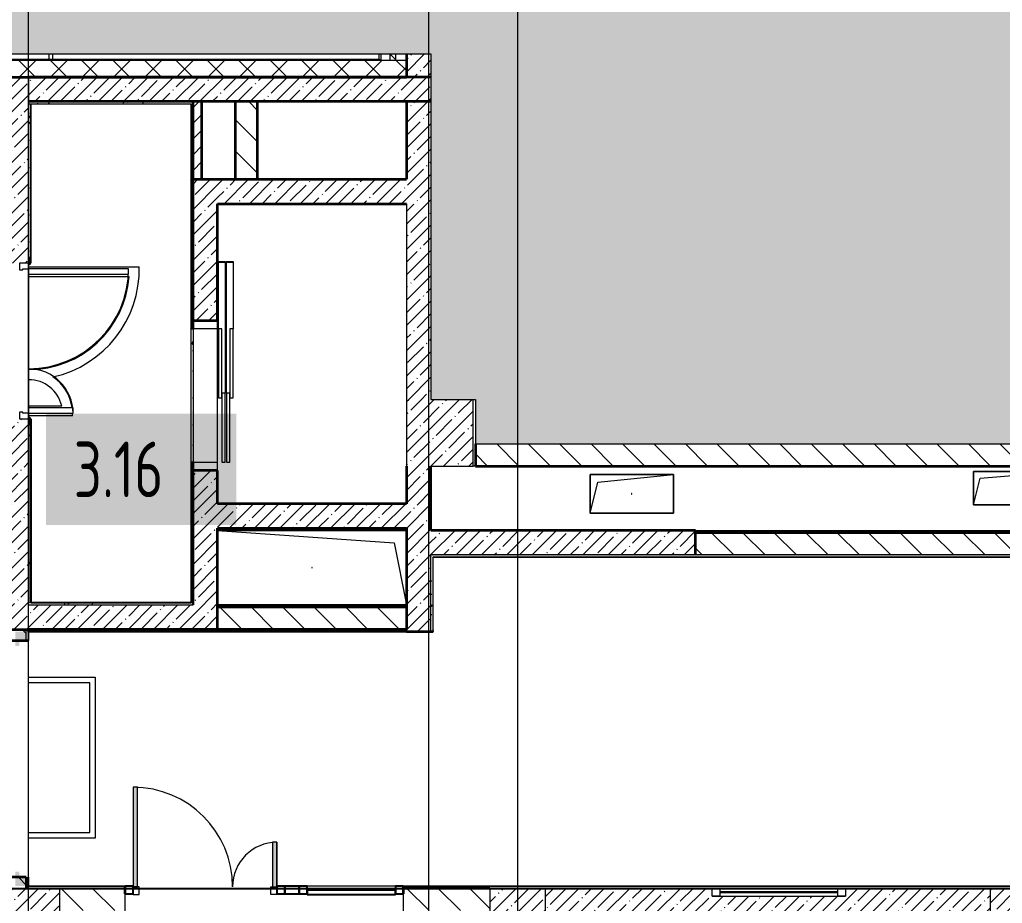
# Model space of a CAD drawing. Header units: millimetres. Extents: x 3914 to 443608, y -156176 to 78197.
# Drawn here: x 354100 to 362940, y -138212 to -130260 of the extents above; entities that cross this region are included whole.
import ezdxf

# ---------------------------------------------------------------- set-up
doc = ezdxf.new("R2010")
doc.units = ezdxf.units.MM
doc.layers.add('A-AREA-PATT-3', color=7, linetype='Continuous', lineweight=5, true_color=0xe6fae8, transparency=1)
for name, color, linetype, lineweight in [('A-DETL-2', 7, 'Continuous', 5), ('A-DETL-GENF', 7, 'Continuous', 9), ('A-DOOR-1', 7, 'Continuous', 5), ('A-FLOR', 7, 'Continuous', 9), ('A-FLOR-PATT-1', 7, 'Continuous', 5), ('A-GENM', 7, 'Continuous', 9), ('A-GLAZ', 7, 'Continuous', 9), ('A-GLAZ-1', 7, 'Continuous', 5), ('A-GLAZ-CURT', 7, 'Continuous', 9), ('A-GLAZ-CURT-2', 7, 'Continuous', 25), ('A-GLAZ-CWMG', 7, 'Continuous', 9), ('A-GLAZ-CWMG-1', 7, 'Continuous', 25), ('A-WALL', 7, 'Continuous', 5), ('A-WALL-1', 7, 'Continuous', 35), ('I-WALL', 7, 'Continuous', 5), ('S-COLS', 7, 'Continuous', 9), ('S-COLS-1', 7, 'Continuous', 5), ('Оси', 7, 'Continuous', 9)]:
    doc.layers.add(name, color=color, linetype=linetype, lineweight=lineweight)
for name, color, linetype, lineweight, true_color in [('A-DETL-GENF-3', 7, 'Continuous', 9, 0x696a6b), ('A-DOOR-FRAM-1', 7, 'Continuous', 5, 0xc0c0c0), ('A-WALL-FNSH-1', 9, 'Continuous', 5, 0x808080)]:
    doc.layers.add(name, color=color, linetype=linetype, lineweight=lineweight, true_color=true_color)
doc.styles.add('СПДС', font='ГОСТ тип А.ttf', dxfattribs={"width": 0.9})
pattern_1 = [(45, (315419.7, -145976.68), (-141.4214, 141.4214), []), (135, (315419.7, -145976.68), (-141.4214, -141.4214), [])]
pattern_2 = [(135, (315419.7, -145976.68), (-141.42136, -141.42136), [])]
pattern_3 = [(45, (315419.7, -145976.68), (-114.04925, 114.04925), []), (45, (315533.75, -145976.68), (-114.04925, 114.04925), [201.612, -40.322, 6.706, -33.617])]
pattern_4 = [(0, (315419.7, -145976.68), (243.84, 60.96), [20.117, -162.763, 20.117, -162.763, -975.36]), (0, (315419.7, -145976.68), (243.84, 60.96), [-365.76, 20.117, -345.643, 20.117, -162.763, -426.72]), (0, (315419.7, -145976.68), (243.84, 60.96), [-914.4, 20.117, -101.803, 20.117, -284.683]), (120, (315511.14, -145946.2), (-174.71291, 180.691634), [20.117, -162.763, 20.117, -162.763, -975.36]), (120, (315511.14, -145946.2), (-174.71291, 180.691634), [-365.76, 20.117, -345.643, 20.117, -162.763, -426.72]), (120, (315511.14, -145946.2), (-174.71291, 180.691634), [-914.4, 20.117, -101.803, 20.117, -284.683]), (240, (315541.62, -145824.28), (-69.12709, -241.651634), [20.117, -162.763, 20.117, -162.763, -975.36]), (240, (315541.62, -145824.28), (-69.12709, -241.651634), [-365.76, 20.117, -345.643, 20.117, -162.763, -426.72]), (240, (315541.62, -145824.28), (-69.12709, -241.651634), [-914.4, 20.117, -101.803, 20.117, -284.683])]

# ---------------------------------------------------------------- blocks, each defined once
blk = doc.blocks.new('BSC_Колонна _Прямоугольная - 500х500-23286270-Объем проектирования 3 этажа')
at = {"layer": 'S-COLS-1'}
h = blk.add_hatch(dxfattribs=at)
h.set_pattern_fill('FP_4', color=256, style=0, pattern_type=2)
h.set_pattern_definition([(45, (-38790, -7650), (-114.04925, 114.04925), []), (45, (-38675.95, -7650), (-114.04925, 114.04925), [201.613, -40.323, 6.706, -33.617])])
h.paths.add_polyline_path([(-30, -250), (250, -249.1), (250, 250), (-250, 250), (-250, -250), (-43.7, -250)])
for p, q in [((250, 250), (-250, 250)), ((-250, 250), (-250, -250)), ((250, -250), (250, 250)), ((-250, -250), (250, -250))]:
    blk.add_line(p, q, dxfattribs=at)
blk = doc.blocks.new('BSC_Колонна _Прямоугольная - 500х500-V512-Объем проектирования 3 этажа')
at = {"layer": 'S-COLS-1'}
h = blk.add_hatch(dxfattribs=at)
h.set_pattern_fill('FP_5', color=256, style=0, pattern_type=2)
h.set_pattern_definition([(45, (-43160, -7650), (-114.04925, 114.04925), []), (45, (-43045.95, -7650), (-114.04925, 114.04925), [201.613, -40.323, 6.706, -33.617])])
h.paths.add_polyline_path([(-250, -250), (250, -250), (250, 250), (-250, 250)])
for p, q in [((250, 250), (-250, 250)), ((-250, 250), (-250, -250)), ((250, -250), (250, 250)), ((-250, -250), (250, -250))]:
    blk.add_line(p, q, dxfattribs=at)
blk = doc.blocks.new('BSC_Колонна _Прямоугольная - 500х500-V513-Объем проектирования 3 этажа')
at = {"layer": 'S-COLS-1'}
h = blk.add_hatch(dxfattribs=at)
h.set_pattern_fill('FP_6', color=256, style=0, pattern_type=2)
h.set_pattern_definition([(45, (-47660, -7650), (-114.04925, 114.04925), []), (45, (-47545.95, -7650), (-114.04925, 114.04925), [201.613, -40.323, 6.706, -33.617])])
h.paths.add_polyline_path([(-30, -250), (250, -250), (250, 250), (-250, 250), (-250, -250), (-167.5, -250)])
for p, q in [((250, 250), (-250, 250)), ((-250, 250), (-250, -250)), ((250, -250), (250, 250)), ((-250, -250), (250, -250))]:
    blk.add_line(p, q, dxfattribs=at)
blk = doc.blocks.new('Gfhfgtnyfz rhsirf 1 - Gfhfgtnyfz rhsirf 3-21026214-Объем проектирования 3 этажа')
at = {"layer": 'A-GENM'}
for p, q in [((38057.1, 15407.3), (38057.1, 15358)), ((38089.6, 15407.3), (38089.6, 15358)), ((38527.8, 15358), (38527.8, 15407.3)), ((38966.2, 15358), (38966.2, 15407.3)), ((38998.7, 15358), (38998.7, 15407.3))]:
    blk.add_line(p, q, dxfattribs=at)
blk = doc.blocks.new('GM_Отверстие прямоугольное _в плите_ - Отверстие-21989121-Объем проектирования 3 этажа')
at = {"layer": 'A-GENM'}
for p, q in [((-375, -175), (-375, 175)), ((-375, 175), (375, 175)), ((375, 175), (-375, 175)), ((-375, 175), (-375, -175)), ((-375, -175), (-305, 105)), ((-305, 105), (375, 175)), ((375, 175), (375, -175)), ((375, -175), (375, 175)), ((375, -175), (-375, -175)), ((-375, -175), (375, -175))]:
    blk.add_line(p, q, dxfattribs=at)
for start, end in [(360, 180), (180, 360)]:
    blk.add_arc((0, 0), 2.5, start, end, dxfattribs=at)
blk = doc.blocks.new('GM_Отверстие прямоугольное _в плите_ - Отверстие-21606279-Объем проектирования 3 этажа')
at = {"layer": 'A-GENM'}
for p, q in [((-375, -150), (-375, 150)), ((-375, 150), (375, 150)), ((375, 150), (-375, 150)), ((-375, 150), (-375, -150)), ((-375, -150), (-315, 90)), ((-315, 90), (375, 150)), ((375, 150), (375, -150)), ((375, -150), (375, 150)), ((375, -150), (-375, -150)), ((-375, -150), (375, -150))]:
    blk.add_line(p, q, dxfattribs=at)
for start, end in [(360, 180), (180, 360)]:
    blk.add_arc((0, 0), 2.5, start, end, dxfattribs=at)
blk = doc.blocks.new('GM_Отверстие прямоугольное _в плите_ - Отверстие-24275140-Объем проектирования 3 этажа')
at = {"layer": 'A-GENM'}
for p, q in [((-335, -850), (-335, 850)), ((-335, 850), (-335, -850)), ((-223.3, 738.3), (335, 850)), ((335, 850), (335, -850)), ((335, -850), (335, 850)), ((-335, -850), (-223.3, 738.3))]:
    blk.add_line(p, q, dxfattribs=at)
for start, end in [(360, 180), (180, 360)]:
    blk.add_arc((0, 0), 2.5, start, end, dxfattribs=at)
blk = doc.blocks.new('Прямоугольный импост - 50 x 70 мм-V701-Объем проектирования 3 этажа')
at = {"layer": 'A-GLAZ-CWMG-1'}
for p, q in [((-70, 35), (0, 35)), ((-70, -35), (-70, 35)), ((0, 35), (0, -35)), ((0, -35), (-70, -35))]:
    blk.add_line(p, q, dxfattribs=at)
blk = doc.blocks.new('Системная панель - Стемалит - 40мм-32257327-Объем проектирования 3 этажа')
at = {"layer": 'A-GLAZ-CURT-2'}
for p, q in [((65, 35), (-65, 35)), ((-65, 35), (-65, -35)), ((65, -35), (65, 35)), ((-65, -35), (65, -35))]:
    blk.add_line(p, q, dxfattribs=at)
blk = doc.blocks.new('Прямоугольный импост - 50 x 70 мм-31687886-Объем проектирования 3 этажа')
at = {"layer": 'A-GLAZ-CWMG-1'}
for p, q in [((-35, 35), (35, 35)), ((-35, -35), (-35, 35)), ((35, 35), (35, -35)), ((35, -35), (-35, -35))]:
    blk.add_line(p, q, dxfattribs=at)
blk = doc.blocks.new('Прямоугольный импост - 50 x 70 мм-31701779-Объем проектирования 3 этажа')
at = {"layer": 'A-GLAZ-CWMG-1'}
for p, q in [((0, 35), (-70, 35)), ((-70, 35), (-70, -35)), ((0, -35), (0, 35)), ((-70, -35), (0, -35))]:
    blk.add_line(p, q, dxfattribs=at)
blk = doc.blocks.new('Системная панель - Стекло - 40мм-V703-Объем проектирования 3 этажа')
at = {"layer": 'A-GLAZ-CURT-2'}
for p, q in [((397.5, 0), (-397.5, 0)), ((-397.5, 0), (-397.5, -40)), ((397.5, -40), (397.5, 0)), ((-397.5, -40), (397.5, -40))]:
    blk.add_line(p, q, dxfattribs=at)
blk = doc.blocks.new('Прямоугольный импост - 50 x 70 мм-31702100-Объем проектирования 3 этажа')
at = {"layer": 'A-GLAZ-CWMG-1'}
for p, q in [((-35, 35), (35, 35)), ((-35, -35), (-35, 35)), ((35, 35), (35, -35)), ((35, -35), (-35, -35))]:
    blk.add_line(p, q, dxfattribs=at)
blk = doc.blocks.new('Прямоугольный импост - 50 x 70 мм-31720914-Объем проектирования 3 этажа')
at = {"layer": 'A-GLAZ-CWMG'}
blk.add_line((32940, 7920), (32145, 7920), dxfattribs=at)
blk = doc.blocks.new('120_Окно_СКБ_1Ст - 120_Окно_СКБ_1Ст 400х1200 EI30-24228621-Объем проектирования 3 этажа')
at = {"layer": 'A-GLAZ'}
for p, q in [((-600, 40), (-600, 110)), ((-600, 110), (-530, 110)), ((-530, 110), (-530, 40)), ((530, 40), (530, 110)), ((530, 110), (600, 110)), ((600, 110), (600, 40)), ((-530, 40), (-600, 40)), ((600, 40), (530, 40))]:
    blk.add_line(p, q, dxfattribs=at)
at = {"layer": 'A-GLAZ-1'}
for p, q in [((600, 110), (-600, 110)), ((-600, 40), (600, 40)), ((530, 80), (-530, 80)), ((530, 70), (-530, 70))]:
    blk.add_line(p, q, dxfattribs=at)

msp = doc.modelspace()

# ---------------------------------------------------------------- hatches: boundary and pattern name
at = {"layer": 'A-AREA-PATT-3'}
h = msp.add_hatch(color=256, dxfattribs=at)
h.paths.add_polyline_path([(363849.7, -138091.7), (363849.7, -138056.7), (363779.7, -138056.7), (363779.7, -138091.7)])
h.paths.add_polyline_path([(366279.7, -138091.7), (366279.6, -138056.7), (365344.7, -138056.7), (365344.7, -138091.7), (366279.6, -138091.7)])
h.paths.add_polyline_path([(365214.7, -138091.7), (365214.7, -138056.7), (365144.7, -138056.7), (365144.7, -138091.7)])
h.paths.add_polyline_path([(354179.5, -138056.2), (354179.7, -138056.2), (354179.7, -137996.7), (354159.7, -137995.3), (354159.7, -137976.7), (354095.7, -137976.7), (354095.7, -137926.7), (354059.7, -137926.7), (354059.7, -138056.2), (354159.7, -138056.2)])
h.paths.add_polyline_path([(354095.7, -135896.7), (354095.7, -135846.7), (354179.7, -135846.7), (354179.2, -135767.2), (354059.7, -135767.2), (354059.7, -135896.7)])
h.paths.add_polyline_path([(388929.4, -135107.7), (389439.4, -135107.7), (389439.4, -135102.2), (388928.2, -135102.2), (388928.7, -135107.7)])
h.paths.add_polyline_path([(382215.7, -135107.7), (382215.7, -135102.2), (381715.7, -135102.2), (381715.7, -135107.7), (382212.9, -135107.7)])
at = {"layer": 'A-DETL-GENF-3'}
msp.add_hatch(color=256, dxfattribs=at).paths.add_polyline_path([(369438.8, -134076.7), (381579.7, -134076.7), (381579.7, -133676.7), (381939.3, -133676.7), (381939.3, -118636.6), (357339.3, -118636.6), (357339.3, -122096.6), (349339.3, -122096.6), (349339.3, -118576.6), (315199.7, -118576.6), (315199.7, -130569.4), (357799.7, -130569.4), (357799.7, -133676.7), (358199.7, -133676.7), (358199.7, -134076.7), (367329.7, -134076.7)])
at = {"layer": 'A-FLOR-PATT-1'}
h = msp.add_hatch(color=256, dxfattribs=at)
h.paths.add_polyline_path([(365144.7, -138061.7), (365144.7, -137661.7), (365104.7, -137661.7), (365104.7, -138061.7)])
h.paths.add_polyline_path([(363849.7, -138061.7), (363889.7, -138061.7), (363889.7, -137166.7), (363849.7, -137166.7), (363849.7, -138056.7)])
h.paths.add_polyline_path([(356374.7, -138061.7), (356414.7, -138061.7), (356414.7, -137661.7), (356374.7, -137661.7), (356374.7, -137759.2)])
h.paths.add_polyline_path([(355159.7, -138061.7), (355159.7, -137166.7), (355119.7, -137166.7), (355119.7, -138061.7)])
h.paths.add_polyline_path([(374754.7, -138061), (374754.7, -137661), (374714.7, -137661), (374714.7, -138061)])
h.paths.add_polyline_path([(373499.7, -138061), (373499.7, -137166), (373459.7, -137166), (373459.7, -138061), (373471.5, -138061)])
h.paths.add_polyline_path([(390589.7, -136727.7), (390879.7, -136727.7), (390879.7, -136687.7), (390589.7, -136687.7)])
h.paths.add_polyline_path([(390681.3, -135467.7), (390879.7, -135467.7), (390879.7, -135427.7), (390089.7, -135427.7), (390089.7, -135467.7), (390491.8, -135467.7)])
h.paths.add_polyline_path([(388849.7, -135244.7), (388849.7, -134307.7), (388846.7, -134307.7), (388846.7, -135244.7)])
h.paths.add_polyline_path([(385563.7, -135106.7), (385563.7, -134307.7), (385518.7, -134307.7), (385518.7, -135106.7)])
h.paths.add_polyline_path([(376800.2, -135076.7), (377358.7, -135076.7), (377358.7, -134626.7), (376799.7, -134627.7), (376799.7, -135076.7)])
h.paths.add_polyline_path([(387499.7, -134699.7), (387499.7, -134649.4), (387487.7, -134649.2), (387487.7, -134307.7), (387454.7, -134307.7), (387454.7, -134699.7), (387487.7, -134699.7)])
h.paths.add_polyline_path([(384248.7, -134596.7), (384248.7, -134307.7), (384203.7, -134307.7), (384203.7, -134596.7), (384217, -134596.7)])
at = {"layer": 'A-WALL'}
h = msp.add_hatch(dxfattribs=at)
h.set_pattern_fill('FP_24', color=256, style=0, pattern_type=2)
h.set_pattern_definition(pattern_1)
h.paths.add_polyline_path([(353927.5, -130776.7), (357579.7, -130776.7), (357579.7, -130626.7), (353229.7, -130626.7), (353229.7, -130776.7), (353689.7, -130776.7)])
h.paths.add_polyline_path([(329735, -130776.7), (347529.7, -130776.7), (347529.7, -130626.7), (341030, -130627.7), (341030, -130688.7), (341023, -130691.7), (339857, -130691.7), (339850, -130688.7), (339850, -130626.7), (335209.7, -130627.7), (335209.7, -130688.7), (335202.7, -130691.7), (334436.7, -130691.7), (334429.7, -130688.7), (334429.7, -130626.7), (330202.7, -130627.7), (330202.7, -130688.7), (330195.7, -130691.7), (330029.7, -130691.7), (330022.7, -130688.7), (330022.7, -130626.7), (328279.7, -130626.7), (328279.7, -130776.7), (329729.7, -130776.7)])
h.paths.add_polyline_path([(315309.7, -130776.7), (322179.7, -130776.7), (322179.7, -130626.7), (315459.7, -130626.7), (315459.7, -130683.7), (315309.7, -130683.7)])
h.paths.add_polyline_path([(349049.7, -130776.7), (349179.7, -130776.7), (349179.7, -130626.7), (349029.7, -130626.7), (349029.7, -130776.7)])
h.paths.add_polyline_path([(325179.7, -130776.7), (325179.7, -130626.7), (324579.7, -130626.7), (324579.7, -130776.7)])
h.paths.add_polyline_path([(350079.7, -130776.7), (350829.7, -130776.7), (350829.7, -130626.7), (350079.7, -130626.7)])
h.paths.add_polyline_path([(323679.7, -130776.7), (323679.7, -130626.7), (323079.7, -130626.7), (323079.7, -130776.7)])
h.paths.add_polyline_path([(348429.7, -130776.7), (348659.7, -130776.7), (348659.7, -130626.7), (348429.7, -130626.7), (348429.7, -130758.7)])
h = msp.add_hatch(dxfattribs=at)
h.set_pattern_fill('FP_24', color=256, style=0, pattern_type=2)
h.set_pattern_definition(pattern_1)
h.paths.add_polyline_path([(357479.7, -130626.7), (357479.7, -130569.4), (357429.7, -130569.4), (357429.7, -130626.7)])
h = msp.add_hatch(dxfattribs=at)
h.set_pattern_fill('FP_24', color=256, style=0, pattern_type=2)
h.set_pattern_definition(pattern_1)
h.paths.add_polyline_path([(357579.7, -130626.7), (357579.7, -130569.4), (357479.7, -130569.4), (357479.7, -130626.7)])
at = {"layer": 'I-WALL'}
h = msp.add_hatch(dxfattribs=at)
h.set_pattern_fill('FP_1', color=256, style=0, pattern_type=2)
h.set_pattern_definition(pattern_3)
h.paths.add_polyline_path([(357799.7, -130776.7), (357799.7, -130569.4), (357579.7, -130569.4), (357579.7, -130776.7), (357587.6, -130776.7)])
h = msp.add_hatch(dxfattribs=at)
h.set_pattern_fill('FP_1', color=256, style=0, pattern_type=2)
h.set_pattern_definition(pattern_3)
h.paths.add_polyline_path([(353959.7, -135746.7), (354179.7, -135746.7), (354179.7, -133851.7), (353959.7, -133851.7), (353959.7, -135699.9)])
h.paths.add_polyline_path([(354179.7, -132451.7), (354179.7, -130776.7), (353959.7, -130776.7), (353959.7, -132451.7), (354129.7, -132451.7)])
h = msp.add_hatch(dxfattribs=at)
h.set_pattern_fill('FP_1', color=256, style=0, pattern_type=2)
h.set_pattern_definition(pattern_3)
h.paths.add_polyline_path([(356039.7, -130996.7), (357799.7, -130996.7), (357799.7, -130776.7), (354179.7, -130776.7), (354179.7, -130996.7), (355739.7, -130996.7)])
h = msp.add_hatch(dxfattribs=at)
h.set_pattern_fill('FP_191', color=256, style=0, pattern_type=2)
h.set_pattern_definition(pattern_4)
h.paths.add_polyline_path([(354210, -131016.7), (355639.7, -131016.7), (355639.7, -130996.7), (354179.7, -130996.7), (354179.7, -131016.7), (354199.7, -131016.7)])
h = msp.add_hatch(dxfattribs=at)
h.set_pattern_fill('FP_191', color=256, style=0, pattern_type=2)
h.set_pattern_definition(pattern_4)
h.paths.add_polyline_path([(355659.7, -135526.7), (355659.7, -130996.7), (355639.7, -131017.7), (355639.7, -135505.7)])
h.paths.add_polyline_path([(355639.7, -135526.7), (355659.7, -135526.7), (355639.7, -135506.7)])
h.paths.add_polyline_path([(355639.7, -131016.7), (355659.7, -130996.7), (355639.7, -130996.7)])
h = msp.add_hatch(dxfattribs=at)
h.set_pattern_fill('FP_22', color=256, style=0, pattern_type=2)
h.set_pattern_definition([(45, (315419.7, -145976.68), (-70.71068, 70.71068), [])])
h.paths.add_polyline_path([(355659.7, -131696.7), (355739.7, -131696.7), (355739.7, -130996.7), (355659.7, -130996.7), (355659.7, -131044.2)])
h = msp.add_hatch(dxfattribs=at)
h.set_pattern_fill('FP_23', color=256, style=0, pattern_type=2)
h.set_pattern_definition(pattern_2)
h.paths.add_polyline_path([(356039.7, -131696.7), (356239.7, -131696.7), (356239.7, -130996.7), (356039.7, -130996.7), (356039.7, -131663.8)])
h = msp.add_hatch(dxfattribs=at)
h.set_pattern_fill('FP_1', color=256, style=0, pattern_type=2)
h.set_pattern_definition(pattern_3)
h.paths.add_polyline_path([(357579.7, -135766.7), (357799.7, -135766.7), (357799.7, -134276.7), (357579.7, -134276.7), (357579.7, -135756.7)])
h.paths.add_polyline_path([(357799.7, -133676.7), (357799.7, -130996.7), (357579.7, -130996.7), (357579.7, -133676.7)])
h = msp.add_hatch(dxfattribs=at)
h.set_pattern_fill('FP_191', color=256, style=0, pattern_type=2)
h.set_pattern_definition(pattern_4)
h.paths.add_polyline_path([(354179.7, -135526.7), (354199.7, -135526.7), (354199.7, -133851.7), (354187.7, -133851.7), (354187.7, -133906.7), (354179.7, -133906.7), (354179.7, -135506.7)])
h.paths.add_polyline_path([(354187.7, -132451.7), (354199.7, -132451.7), (354199.7, -131017.7), (354179.7, -131017), (354180.5, -132396.7), (354187.7, -132396.7), (354187.7, -132443.7)])
h = msp.add_hatch(dxfattribs=at)
h.set_pattern_fill('FP_1', color=256, style=0, pattern_type=2)
h.set_pattern_definition(pattern_3)
h.paths.add_polyline_path([(355659.7, -135746.7), (355879.7, -135746.7), (355879.7, -134316.7), (355659.7, -134316.7), (355659.7, -135566.1)])
h.paths.add_polyline_path([(355879.7, -132966.7), (355879.7, -131696.7), (355659.7, -131696.7), (355659.7, -132966.7)])
h = msp.add_hatch(dxfattribs=at)
h.set_pattern_fill('FP_1', color=256, style=0, pattern_type=2)
h.set_pattern_definition(pattern_3)
h.paths.add_polyline_path([(356385.5, -131916.7), (357579.7, -131916.7), (357579.7, -131696.7), (355879.7, -131696.7), (355879.7, -131916.7), (356039.7, -131916.7)])
h = msp.add_hatch(dxfattribs=at)
h.set_pattern_fill('FP_23', color=256, style=0, pattern_type=2)
h.set_pattern_definition(pattern_2)
h.paths.add_polyline_path([(367129.7, -134276.7), (367129.7, -134076.7), (364179.7, -134076.7), (364179.7, -134276.7), (365829.7, -134276.7)])
h.paths.add_polyline_path([(362959.7, -134276.7), (363579.7, -134276.7), (363579.7, -134076.7), (358199.7, -134076.7), (358199.7, -134276.7), (358561.1, -134276.7)])
h = msp.add_hatch(dxfattribs=at)
h.set_pattern_fill('FP_1', color=256, style=0, pattern_type=2)
h.set_pattern_definition(pattern_3)
h.paths.add_polyline_path([(357579.7, -134836.7), (357579.7, -134616.7), (355879.7, -134616.7), (355879.7, -134836.7), (357004.9, -134836.7)])
h = msp.add_hatch(dxfattribs=at)
h.set_pattern_fill('FP_1', color=256, style=0, pattern_type=2)
h.set_pattern_definition(pattern_3)
h.paths.add_polyline_path([(360179.7, -135076.7), (360179.7, -134856.7), (357799.7, -134856.7), (357799.7, -135076.7), (358561.1, -135076.7)])
h = msp.add_hatch(dxfattribs=at)
h.set_pattern_fill('FP_23', color=256, style=0, pattern_type=2)
h.set_pattern_definition(pattern_2)
h.paths.add_polyline_path([(360179.7, -135076.7), (367129.7, -135076.7), (367129.7, -134876.7), (360179.7, -134876.7)])
h.paths.add_polyline_path([(375979.7, -135076.7), (376579.7, -135076.7), (376579.7, -134876.7), (374759.7, -134876.7), (374759.7, -135076.7), (375965.5, -135076.7)])
h.paths.add_polyline_path([(371867.5, -135076.7), (372047.5, -135076.7), (372047.5, -134876.7), (371867.5, -134876.7), (371867.5, -135033.2)])
h.paths.add_polyline_path([(370526.6, -135076.7), (370919.7, -135076.7), (370919.7, -134876.7), (367329.7, -134876.7), (367329.7, -135076.7), (370179.7, -135076.7)])
h.paths.add_polyline_path([(371119.7, -135076.7), (371167.5, -135076.7), (371167.5, -134876.7), (371119.7, -134876.7)])
h.paths.add_polyline_path([(372927.5, -135076.7), (372927.5, -134876.7), (372747.5, -134876.7), (372747.5, -135076.7)])
h.paths.add_polyline_path([(374559.7, -135076.7), (374559.7, -134876.7), (374507.5, -134876.7), (374507.5, -135076.7)])
h.paths.add_polyline_path([(373758.9, -135076.7), (373807.5, -135076.7), (373807.5, -134876.7), (373627.5, -134876.7), (373627.5, -135076.7), (373678.9, -135076.7)])
h = msp.add_hatch(dxfattribs=at)
h.set_pattern_fill('FP_191', color=256, style=0, pattern_type=2)
h.set_pattern_definition(pattern_4)
h.paths.add_polyline_path([(375979.7, -135096.7), (376779.7, -135096.7), (376779.7, -135076.7), (374507.5, -135076.7), (374507.5, -135096.7), (375965.5, -135096.7)])
h.paths.add_polyline_path([(373789.9, -135096.7), (373807.5, -135096.7), (373807.5, -135076.7), (373627.5, -135076.7), (373627.5, -135096.7), (373758.9, -135096.7)])
h.paths.add_polyline_path([(357799.7, -135096.7), (371167.5, -135096.7), (371167.5, -135076.7), (357799.7, -135076.7)])
h.paths.add_polyline_path([(371867.5, -135096.7), (372047.5, -135096.7), (372047.5, -135076.7), (371867.5, -135076.7)])
h.paths.add_polyline_path([(372927.5, -135096.7), (372927.5, -135076.7), (372747.5, -135076.7), (372747.5, -135096.7), (372878.9, -135096.7)])
h = msp.add_hatch(dxfattribs=at)
h.set_pattern_fill('FP_191', color=256, style=0, pattern_type=2)
h.set_pattern_definition(pattern_4)
h.paths.add_polyline_path([(357819.7, -135766.7), (357819.7, -135097.7), (357799.7, -135096.8), (357799.7, -135766.7), (357803, -135766.7)])
h = msp.add_hatch(dxfattribs=at)
h.set_pattern_fill('FP_191', color=256, style=0, pattern_type=2)
h.set_pattern_definition(pattern_4)
h.paths.add_polyline_path([(354210, -135526.7), (355639.7, -135526.7), (355637.9, -135506.7), (354200.7, -135506.7), (354199.9, -135526.7)])
h = msp.add_hatch(dxfattribs=at)
h.set_pattern_fill('FP_1', color=256, style=0, pattern_type=2)
h.set_pattern_definition(pattern_3)
h.paths.add_polyline_path([(355639.7, -135746.7), (355659.7, -135746.7), (355659.7, -135526.7), (354179.7, -135526.7), (354179.7, -135746.7), (354951.5, -135746.7)])
h = msp.add_hatch(dxfattribs=at)
h.set_pattern_fill('FP_23', color=256, style=0, pattern_type=2)
h.set_pattern_definition(pattern_2)
h.paths.add_polyline_path([(356385.5, -135746.7), (357579.7, -135746.7), (357579.7, -135546.7), (355879.7, -135546.7), (355879.7, -135746.7)])
h = msp.add_hatch(dxfattribs=at)
h.set_pattern_fill('FP_23', color=256, style=0, pattern_type=2)
h.set_pattern_definition(pattern_2)
h.paths.add_polyline_path([(353959.7, -138076.7), (354159.7, -138076.7), (354159.7, -137976.7), (353959.7, -137976.7), (353959.7, -138074)])
h.paths.add_polyline_path([(354159.7, -135846.7), (354159.7, -135746.7), (353959.7, -135746.7), (353959.7, -135846.7), (354059.7, -135846.7)])
h = msp.add_hatch(dxfattribs=at)
h.set_pattern_fill('FP_191', color=256, style=0, pattern_type=2)
h.set_pattern_definition(pattern_4)
h.paths.add_polyline_path([(357344.6, -135766.7), (357579.7, -135766.7), (357579.7, -135746.7), (354179.7, -135746.7), (354179.7, -135766.7), (356385.5, -135766.7)])
h = msp.add_hatch(dxfattribs=at)
h.set_pattern_fill('FP_23', color=256, style=0, pattern_type=2)
h.set_pattern_definition(pattern_2)
h.paths.add_polyline_path([(357549.7, -138276.7), (358329.7, -138276.7), (358329.7, -138076.7), (357549.7, -138076.7)])
h.paths.add_polyline_path([(352034.4, -138276.7), (353409.7, -138276.7), (353409.7, -138076.7), (351429.7, -138076.7), (351429.7, -138146.7), (350229.7, -138146.7), (350229.7, -138076.7), (349029.7, -138076.7), (349029.7, -138276.7), (351429.7, -138276.7)])
h.paths.add_polyline_path([(354479.7, -138276.7), (355049.7, -138276.7), (355049.7, -138076.7), (354459.7, -138076.7), (354459.7, -138276.7), (354469.7, -138276.7)])
h.paths.add_polyline_path([(353909.7, -138276.7), (353959.7, -138276.7), (353959.7, -138076.7), (353909.7, -138076.7)])
h.paths.add_polyline_path([(345229.4, -138276.7), (345929.7, -138276.7), (345929.7, -138076.7), (345229.4, -138076.7), (345229.4, -138225.1)])
h = msp.add_hatch(dxfattribs=at)
h.set_pattern_fill('FP_191', color=256, style=0, pattern_type=2)
h.set_pattern_definition(pattern_4)
h.paths.add_polyline_path([(354179.7, -138076.7), (355049.7, -138076.7), (355049.7, -138056.7), (354180.7, -138056.7), (354180, -138069.8)])
h.paths.add_polyline_path([(367329.7, -138076.7), (373389.7, -138076.7), (373389.7, -138056.7), (366279.6, -138056.7), (366279.7, -138076.7), (367309.7, -138076.7)])
h.paths.add_polyline_path([(389499.7, -138076.7), (389519.7, -138076.7), (389498.7, -138056.7), (389124.7, -138056.9), (389124.7, -138068.7), (389179.7, -138068.7), (389179.7, -138076.7)])
h.paths.add_polyline_path([(389519.7, -138076.7), (389519.7, -138056.7), (389499.7, -138056.7), (389515.3, -138072.2)])
h.paths.add_polyline_path([(362912.2, -138076.7), (363779.6, -138076.7), (363779.6, -138056.7), (357549.7, -138056.7), (357549.7, -138076.7), (362829.7, -138076.7)])
h.paths.add_polyline_path([(387669.7, -138076.7), (387671.9, -138068.7), (387724.7, -138068.7), (387724.7, -138056.7), (387079.7, -138056.7), (387079.7, -138068.7), (387109.7, -138068.7), (387109.7, -138076.7), (387499.7, -138076.7)])
h.paths.add_polyline_path([(375889.7, -138076.7), (381299.7, -138076.7), (381299.7, -138068.7), (381329.7, -138068.7), (381329.7, -138056.7), (375889.7, -138056.7)])
h.paths.add_polyline_path([(386099.7, -138076.7), (386099.7, -138068.7), (386129.7, -138068.7), (386129.7, -138056.7), (384779.7, -138056.7), (384779.7, -138068.7), (384809.7, -138068.7), (384809.7, -138076.7), (385859.7, -138076.7)])
h.paths.add_polyline_path([(383649.7, -138076.7), (383649.7, -138068.7), (383679.7, -138068.7), (383679.7, -138056.7), (382279.7, -138056.7), (382279.7, -138068.7), (382309.7, -138068.7), (382309.7, -138076.7), (383579.9, -138076.7)])
h = msp.add_hatch(dxfattribs=at)
h.set_pattern_fill('FP_1', color=256, style=0, pattern_type=2)
h.set_pattern_definition(pattern_3)
h.paths.add_polyline_path([(360736.6, -138296.7), (362829.7, -138296.7), (362829.7, -138076.7), (361529.7, -138076.7), (361529.7, -138146.7), (360329.7, -138146.7), (360329.7, -138076.7), (358829.7, -138076.7), (358829.7, -138296.7), (360428.4, -138296.7)])
at = {"layer": 'S-COLS-1'}
h = msp.add_hatch(dxfattribs=at)
h.set_pattern_fill('FP_1', color=256, style=0, pattern_type=2)
h.set_pattern_definition(pattern_3)
h.paths.add_polyline_path([(358179.7, -134276.7), (358179.7, -133676.7), (357579.7, -133676.7), (357579.7, -134276.7), (357810.1, -134276.7)])

# ---------------------------------------------------------------- linework, layer by layer
msp.add_lwpolyline([(317304.7, -138076.7), (389124.7, -138076.7)])
at = {"layer": 'A-DETL-2'}
for p, q in [((315199.7, -130569.4), (357799.7, -130569.4)), ((357799.7, -130569.4), (357799.7, -133676.7)), ((357799.7, -133676.7), (358199.7, -133676.7)), ((358199.7, -133676.7), (358199.7, -134076.7)), ((358199.7, -134076.7), (381579.7, -134076.7))]:
    msp.add_line(p, q, dxfattribs=at)
at = {"layer": 'A-DETL-GENF'}
for p, q in [((355159.7, -137166.7), (355119.7, -137166.7)), ((355119.7, -137166.7), (355119.7, -138056.7)), ((355159.7, -138061.7), (355159.7, -137166.7)), ((356414.7, -137661.7), (356374.7, -137661.7)), ((356374.7, -137661.7), (356374.7, -138061.7)), ((356414.7, -138056.7), (356414.7, -137661.7)), ((355119.7, -138061.7), (355159.7, -138061.7)), ((355174.7, -138061.7), (355119.7, -138061.7)), ((355174.7, -138131.7), (355174.7, -138061.7)), ((356359.7, -138131.7), (356359.7, -138061.7)), ((356359.7, -138061.7), (356414.7, -138061.7)), ((356374.7, -138061.7), (356414.7, -138061.7)), ((355119.7, -138126.7), (355119.7, -138131.7)), ((355119.7, -138131.7), (355174.7, -138131.7)), ((356414.7, -138131.7), (356359.7, -138131.7)), ((356414.7, -138126.7), (356414.7, -138131.7))]:
    msp.add_line(p, q, dxfattribs=at)
at = {"layer": 'A-DOOR-1'}
for p, q in [((355079.7, -132501.7), (354179.7, -132501.7)), ((354179.7, -132501.7), (354179.7, -132551.7)), ((355079.7, -132551.7), (355079.7, -132501.7)), ((354179.7, -132551.7), (355079.7, -132551.7)), ((355659.7, -132921.7), (355644.7, -132921.7)), ((355644.7, -132921.7), (355644.7, -133041.7)), ((355659.7, -133041.7), (355659.7, -132921.7)), ((355644.7, -133041.7), (355659.7, -133041.7)), ((355879.7, -132966.7), (355659.7, -132966.7)), ((355659.7, -132966.7), (355659.7, -133041.7)), ((355659.7, -133041.7), (355659.7, -134241.7)), ((355879.7, -133041.7), (355659.7, -133041.7)), ((355879.7, -133041.7), (355879.7, -132966.7)), ((355879.7, -134241.7), (355879.7, -133041.7)), ((355919.7, -133041.7), (355889.7, -133041.7)), ((355889.7, -133041.7), (355889.7, -133661.7)), ((355919.7, -133661.7), (355919.7, -133041.7)), ((356019.7, -133041.7), (355989.7, -133041.7)), ((355989.7, -133041.7), (355989.7, -133661.7)), ((356019.7, -133661.7), (356019.7, -133041.7)), ((355949.7, -133621.7), (355919.7, -133621.7)), ((355919.7, -133621.7), (355919.7, -134241.7)), ((355949.7, -134241.7), (355949.7, -133621.7)), ((355989.7, -133621.7), (355959.7, -133621.7)), ((355959.7, -133621.7), (355959.7, -134241.7)), ((355989.7, -134241.7), (355989.7, -133621.7)), ((355889.7, -133661.7), (355919.7, -133661.7)), ((355989.7, -133661.7), (356019.7, -133661.7)), ((354579.7, -133751.7), (354179.7, -133751.7)), ((354179.7, -133751.7), (354179.7, -133801.7)), ((354179.7, -133801.7), (354579.7, -133801.7)), ((354579.7, -133801.7), (354579.7, -133751.7)), ((355659.7, -134241.7), (355644.7, -134241.7)), ((355644.7, -134241.7), (355644.7, -134361.7)), ((355659.7, -134241.7), (355879.7, -134241.7)), ((355659.7, -134241.7), (355659.7, -134316.7)), ((355659.7, -134361.7), (355659.7, -134241.7)), ((355879.7, -134316.7), (355879.7, -134241.7)), ((355919.7, -134241.7), (355949.7, -134241.7)), ((355959.7, -134241.7), (355989.7, -134241.7)), ((355644.7, -134361.7), (355659.7, -134361.7)), ((355659.7, -134316.7), (355879.7, -134316.7)), ((355119.7, -137166.7), (355119.7, -138056.7)), ((356414.7, -137661.7), (356414.7, -138056.7))]:
    msp.add_line(p, q, dxfattribs=at)
for centre, radius, start, end in [((354179.7, -132501.7), 900, 270, 0), ((354179.7, -133801.7), 400, 0, 90), ((355119.7, -138061.7), 895, 0, 90), ((356414.7, -138061.7), 400, 90, 180)]:
    msp.add_arc(centre, radius, start, end, dxfattribs=at)
at = {"layer": 'A-DOOR-FRAM-1'}
for p, q in [((354187.7, -132396.7), (354179.7, -132396.7)), ((354179.7, -132396.7), (354179.7, -132466.7)), ((354187.7, -132466.7), (354187.7, -132396.7)), ((354179.7, -132451.7), (354099.7, -132451.7)), ((354099.7, -132451.7), (354099.7, -132511.7)), ((354129.7, -132511.7), (354129.7, -132501.7)), ((354129.7, -132501.7), (354179.7, -132501.7)), ((354179.7, -132501.7), (354179.7, -132451.7)), ((354179.7, -132466.7), (354187.7, -132466.7)), ((355952.7, -132438.7), (355886.7, -132438.7)), ((355886.7, -132438.7), (355886.7, -133041.7)), ((355889.7, -133041.7), (355889.7, -132441.7)), ((355889.7, -132441.7), (355949.7, -132441.7)), ((355949.7, -132441.7), (355949.7, -133621.7)), ((355952.7, -133621.7), (355952.7, -132438.7)), ((356022.7, -132438.7), (355956.7, -132438.7)), ((355956.7, -132438.7), (355956.7, -133621.7)), ((355959.7, -133621.7), (355959.7, -132441.7)), ((355959.7, -132441.7), (356019.7, -132441.7)), ((356019.7, -132441.7), (356019.7, -133041.7)), ((356022.7, -133041.7), (356022.7, -132438.7)), ((354099.7, -132511.7), (354129.7, -132511.7)), ((355886.7, -133041.7), (355889.7, -133041.7)), ((356019.7, -133041.7), (356022.7, -133041.7)), ((355949.7, -133621.7), (355952.7, -133621.7)), ((355956.7, -133621.7), (355959.7, -133621.7)), ((354129.7, -133791.7), (354099.7, -133791.7)), ((354099.7, -133791.7), (354099.7, -133851.7)), ((354129.7, -133801.7), (354129.7, -133791.7)), ((354179.7, -133801.7), (354129.7, -133801.7)), ((354179.7, -133851.7), (354179.7, -133801.7)), ((354179.7, -133836.7), (354179.7, -133906.7)), ((354187.7, -133836.7), (354179.7, -133836.7)), ((354187.7, -133906.7), (354187.7, -133836.7)), ((354099.7, -133851.7), (354179.7, -133851.7)), ((354179.7, -133906.7), (354187.7, -133906.7))]:
    msp.add_line(p, q, dxfattribs=at)
at = {"layer": 'A-FLOR'}
for p, q in [((354179.7, -131016.7), (355639.7, -131016.7)), ((355639.7, -131017.7), (355639.7, -135505.7)), ((357579.7, -131916.7), (357579.7, -134276.7)), ((354181.1, -132501.7), (354181.1, -132484.7)), ((354181.1, -132484.7), (355175.9, -132484.7)), ((354179.7, -132551.7), (354179.7, -133751.7)), ((354181.1, -132574.7), (354181.1, -132551.7)), ((355083.4, -132574.7), (354181.1, -132574.7)), ((354181.1, -133751.7), (354181.1, -133735.9)), ((354181.1, -133735.9), (354478.2, -133735.9)), ((358179.7, -134276.7), (358179.7, -133676.7)), ((354181.1, -133825.9), (354181.1, -133801.7)), ((354575.5, -133825.9), (354181.1, -133825.9)), ((358199.7, -134276.7), (358179.7, -134276.7)), ((360179.7, -134856.7), (365829.7, -134856.7)), ((357819.7, -135096.7), (371217.5, -135096.7)), ((357819.7, -135756.7), (357819.7, -135097.7)), ((367129.7, -135076.7), (360179.7, -135076.7)), ((355639.7, -135506.7), (354200.7, -135506.7)), ((354179.7, -136226.8), (354179.7, -136176.8)), ((354179.7, -136176.8), (354779.7, -136176.8)), ((354779.7, -136176.8), (354779.7, -137624.9)), ((354729.7, -136226.8), (354179.7, -136226.8)), ((354729.7, -137574.9), (354729.7, -136226.8)), ((354179.7, -137624.9), (354179.7, -137574.9)), ((354179.7, -137574.9), (354729.7, -137574.9)), ((354779.7, -137624.9), (354179.7, -137624.9)), ((355119.7, -138076.7), (356414.7, -138076.7)), ((355049.7, -138296.7), (355049.7, -138126.7)), ((357549.7, -138126.7), (357549.7, -138296.7))]:
    msp.add_line(p, q, dxfattribs=at)
for centre, radius, start, end in [((354181.1, -132504.7), 995, 282.67054, 1.1511), ((354181.1, -132504.7), 995, 282.67054, 1.1511), ((354181.1, -132504.7), 905, 270, 355.56313), ((354181.1, -132504.7), 905, 270, 355.56313), ((354181.1, -133804.7), 395, 7.73102, 56.45952), ((354181.1, -133804.7), 395, 7.73102, 56.45952), ((354181.1, -133804.7), 305, 13.0427, 90), ((354181.1, -133804.7), 305, 13.0427, 90), ((354181.1, -133804.7), 395, 356.92799, 0.44718), ((354181.1, -133804.7), 395, 356.92799, 0.44718)]:
    msp.add_arc(centre, radius, start, end, dxfattribs=at)
at = {"layer": 'A-WALL'}
for p, q in [((357349.7, -130623.7), (353229.7, -130623.7)), ((357579.7, -130626.7), (353229.7, -130626.7)), ((357329.7, -130618.7), (357349.7, -130618.7)), ((357349.7, -130569.4), (357349.7, -130626.7)), ((357429.7, -130569.4), (357429.7, -130626.7)), ((357479.7, -130569.4), (357479.7, -130626.7)), ((354179.7, -130776.7), (354179.7, -132396.7)), ((354199.7, -131016.7), (354199.7, -132451.7)), ((355639.7, -131016.7), (355639.7, -135506.7)), ((354179.7, -135526.7), (354179.7, -133906.7)), ((357799.7, -135766.7), (357799.7, -135076.7)), ((360179.7, -135076.7), (357799.7, -135076.7)), ((354200.7, -135506.7), (354199.7, -135506.7)), ((354179.7, -135526.7), (355659.7, -135526.7)), ((354159.7, -135846.7), (354159.7, -135746.7)), ((357579.7, -135746.7), (357579.7, -135766.7)), ((354179.7, -138056.7), (355049.7, -138056.7)), ((355049.7, -138076.7), (354459.7, -138076.7)), ((360329.7, -138076.7), (358829.7, -138076.7)), ((362829.7, -138076.7), (361529.7, -138076.7))]:
    msp.add_line(p, q, dxfattribs=at)
at = {"layer": 'A-WALL-1'}
for p, q in [((357579.7, -130569.4), (357579.7, -130776.7)), ((353229.7, -130776.7), (357579.7, -130776.7)), ((357799.7, -130776.7), (354179.7, -130776.7)), ((357799.7, -130996.7), (354179.7, -130996.7)), ((355659.7, -133041.7), (355659.7, -130996.7)), ((355739.7, -131696.7), (355739.7, -130996.7)), ((356039.7, -130996.7), (356039.7, -131696.7)), ((356239.7, -131696.7), (356239.7, -130996.7)), ((357799.7, -130996.7), (357579.7, -130996.7)), ((357579.7, -130996.7), (357579.7, -131696.7)), ((355659.7, -131696.7), (357579.7, -131696.7)), ((355879.7, -132966.7), (355879.7, -131916.7)), ((355879.7, -131916.7), (357579.7, -131916.7)), ((354187.7, -132451.7), (354199.7, -132451.7)), ((355659.7, -132966.7), (355879.7, -132966.7)), ((354199.7, -133851.7), (354187.7, -133851.7)), ((354199.7, -135506.7), (354199.7, -133851.7)), ((358199.7, -134076.7), (358199.7, -134276.7)), ((355659.7, -135526.7), (355659.7, -134241.7)), ((357579.7, -134276.7), (357579.7, -134616.7)), ((357799.7, -134856.7), (357799.7, -134276.7)), ((358199.7, -134276.7), (363579.7, -134276.7)), ((355879.7, -134316.7), (355659.7, -134316.7)), ((355879.7, -134616.7), (355879.7, -134316.7)), ((357579.7, -134616.7), (355879.7, -134616.7)), ((355879.7, -135746.7), (355879.7, -134836.7)), ((355879.7, -134836.7), (357579.7, -134836.7)), ((357579.7, -134836.7), (357579.7, -135746.7)), ((360179.7, -134856.7), (357799.7, -134856.7)), ((360179.7, -135076.7), (360179.7, -134856.7)), ((367129.7, -134876.7), (360179.7, -134876.7)), ((357819.7, -135097.7), (357819.7, -135096.7)), ((357579.7, -135546.7), (355879.7, -135546.7)), ((353959.7, -135746.7), (355879.7, -135746.7)), ((357579.7, -135746.7), (354179.7, -135746.7)), ((354179.7, -135767.7), (354179.7, -135766.7)), ((357579.7, -135766.7), (357819.7, -135766.7)), ((353939.7, -135846.7), (354179.7, -135846.7)), ((354159.7, -137976.7), (353939.7, -137976.7)), ((354159.7, -137976.7), (354159.7, -138076.7)), ((354179.7, -137996.7), (354159.7, -137996.7)), ((355049.7, -138126.7), (355049.7, -138056.7)), ((357549.7, -138056.7), (357549.7, -138126.7)), ((358329.7, -138076.7), (357549.7, -138076.7))]:
    msp.add_line(p, q, dxfattribs=at)
at = {"layer": 'A-WALL-FNSH-1'}
for p, q in [((357329.7, -130618.7), (353229.7, -130618.7)), ((357329.7, -130569.4), (357329.7, -130618.7)), ((354200.7, -131017.7), (355638.7, -131017.7)), ((354200.7, -132451.7), (354200.7, -131017.7)), ((355638.7, -131017.7), (355638.7, -135505.7)), ((354199.7, -132451.7), (354200.7, -132451.7)), ((354200.7, -133851.7), (354199.7, -133851.7)), ((354200.7, -135505.7), (354200.7, -133851.7)), ((371167.5, -135097.7), (357819.7, -135097.7)), ((357820.7, -135767.7), (357820.7, -135097.7)), ((355638.7, -135505.7), (354200.7, -135505.7)), ((354200.7, -135506.7), (355639.7, -135506.7)), ((357579.7, -135766.7), (354179.7, -135766.7)), ((354179.7, -135767.7), (354179.7, -135846.7)), ((354180.7, -135767.7), (357820.7, -135767.7)), ((354180.7, -135846.7), (354180.7, -135767.7)), ((357819.7, -135756.7), (357819.7, -135766.7)), ((354179.7, -135846.7), (354180.7, -135846.7)), ((354179.7, -137976.7), (354179.7, -138056.7)), ((354180.7, -137976.7), (354179.7, -137976.7)), ((354180.7, -138055.7), (354180.7, -137976.7)), ((355049.7, -138055.7), (354180.7, -138055.7)), ((355049.7, -138056.7), (355049.7, -138055.7)), ((363779.7, -138055.7), (357549.7, -138055.7)), ((357549.7, -138055.7), (357549.7, -138056.7)), ((357549.7, -138056.7), (363779.7, -138056.7))]:
    msp.add_line(p, q, dxfattribs=at)
at = {"layer": 'S-COLS-1'}
for p, q in [((357579.7, -133676.7), (357579.7, -134276.7)), ((358179.7, -134276.7), (358179.7, -133676.7)), ((357799.7, -134276.7), (358179.7, -134276.7))]:
    msp.add_line(p, q, dxfattribs=at)
at = {"layer": 'Оси'}
for points in [[(357779.7, -147882.9), (357779.7, -142882.9), (357779.7, -123578.6), (357779.7, -118578.6)], [(359064.1, -147882.9), (359064.1, -147293), (358579.7, -146612.9), (358579.7, -141612.9), (358579.7, -123578.6), (358579.7, -118578.6)], [(355079.5, -147882.9), (355079.5, -147293), (354179.7, -146612.9), (354179.7, -141612.9), (354179.7, -127104.8), (354179.7, -122104.8)]]:
    msp.add_lwpolyline(points, dxfattribs=at)

# ---------------------------------------------------------------- block references
at = {"layer": 'A-GENM'}
for name, p in [('Gfhfgtnyfz rhsirf 1 - Gfhfgtnyfz rhsirf 3-21026214-Объем проектирования 3 этажа', (315399.7, -145976.7)), ('GM_Отверстие прямоугольное _в плите_ - Отверстие-21989121-Объем проектирования 3 этажа', (359605.4, -134526.7)), ('GM_Отверстие прямоугольное _в плите_ - Отверстие-21606279-Объем проектирования 3 этажа', (363054.7, -134476.7))]:
    msp.add_blockref(name, p, dxfattribs=at)
at = {"layer": 'A-GENM', "rotation": 269.9999999999999}
msp.add_blockref('GM_Отверстие прямоугольное _в плите_ - Отверстие-24275140-Объем проектирования 3 этажа', (356729.7, -135191.7), dxfattribs=at)
at = {"layer": 'A-GLAZ', "color": 3}
msp.add_blockref('120_Окно_СКБ_1Ст - 120_Окно_СКБ_1Ст 400х1200 EI30-24228621-Объем проектирования 3 этажа', (360929.7, -138186.7), dxfattribs=at)
at = {"layer": 'A-GLAZ-CURT'}
for name, p in [('Системная панель - Стемалит - 40мм-32257327-Объем проектирования 3 этажа', (356549.7, -138091.7)), ('Системная панель - Стекло - 40мм-V703-Объем проектирования 3 этажа', (357082.2, -138091.7))]:
    msp.add_blockref(name, p, dxfattribs=at)
at = {"layer": 'A-GLAZ-CWMG', "rotation": 180}
msp.add_blockref('Прямоугольный импост - 50 x 70 мм-31701779-Объем проектирования 3 этажа', (355049.7, -138091.7), dxfattribs=at)
at = {"layer": 'A-GLAZ-CWMG', "extrusion": (0, 0, -1), "rotation": 180}
for name, p in [('Прямоугольный импост - 50 x 70 мм-31687886-Объем проектирования 3 этажа', (-356449.7, -138091.7)), ('Прямоугольный импост - 50 x 70 мм-31702100-Объем проектирования 3 этажа', (-356649.7, -138091.7)), ('Прямоугольный импост - 50 x 70 мм-V701-Объем проектирования 3 этажа', (-357549.7, -138091.7))]:
    msp.add_blockref(name, p, dxfattribs=at)
at = {"layer": 'A-GLAZ-CWMG'}
msp.add_blockref('Прямоугольный импост - 50 x 70 мм-31720914-Объем проектирования 3 этажа', (324539.7, -145976.7), dxfattribs=at)
at = {"layer": 'S-COLS'}
for name, p in [('BSC_Колонна _Прямоугольная - 500х500-23286270-Объем проектирования 3 этажа', (354209.7, -138326.7)), ('BSC_Колонна _Прямоугольная - 500х500-V512-Объем проектирования 3 этажа', (358579.7, -138326.7)), ('BSC_Колонна _Прямоугольная - 500х500-V513-Объем проектирования 3 этажа', (363079.7, -138326.7))]:
    msp.add_blockref(name, p, dxfattribs=at)

# ---------------------------------------------------------------- texts
at = {"insert": (354586, -134056.9), "char_height": 500, "width": 1212.151, "attachment_point": 1, "style": 'СПДС', "bg_fill": 1, "box_fill_scale": 1.5, "bg_fill_color": 7, "bg_fill_true_color": 16777215, "bg_fill_transparency": 0}
msp.add_mtext('3.16', dxfattribs=at)

doc.saveas('drawing.dxf')
